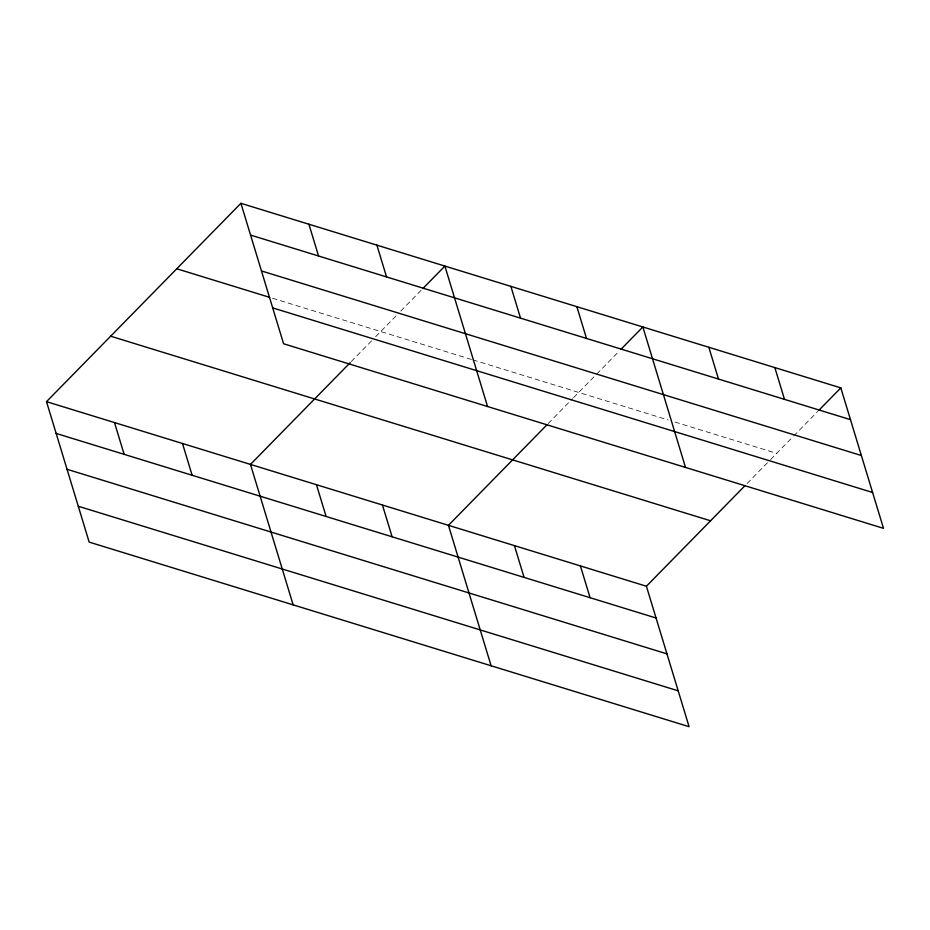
<?xml version="1.0" encoding="UTF-8"?>
<svg xmlns="http://www.w3.org/2000/svg" width="930" height="930" viewBox="0 0 930 930"><rect width="100%" height="100%" fill="white"/><g stroke="black" fill="none" stroke-linecap="round" stroke-linejoin="round"><path stroke-width="0.7" stroke-dasharray="4.65 3.49" d="M351.238 361.607L371.582 340.857M375.639 336.707L396.773 315.154M400.772 311.073L421.825 289.59M548.189 423.557L572.601 398.656M573.612 397.622L595.746 375.046M596.746 374.023L618.799 351.528M747.185 483.437L769.552 460.606M770.575 459.571L792.709 436.984M793.709 435.961L817.772 411.409M272.502 298.228L471.464 359.445M472.835 359.864L668.066 419.93M674.936 422.046L776.666 453.34"/><path stroke-width="1.4" d="M46.5 401.655L646.408 586.237L689.084 726.69L89.175 542.109L46.5 401.655L240.917 203.31L840.825 387.891L883.5 528.345L283.592 343.763L240.917 203.31M350.215 362.654L250.472 464.419L293.148 604.86M422.836 288.567L444.889 266.073L487.553 406.515M547.177 424.592L448.446 525.322L491.11 665.775M620.798 349.482L642.863 326.976L685.526 467.43M646.408 586.237L745.151 485.507M818.772 410.386L840.825 387.891M250.565 235.081L850.485 419.663M261.469 270.944L861.378 455.526M176.758 268.77L269.723 297.368M272.688 307.9L872.607 492.482M110.658 336.207L710.567 520.788M56.149 433.426L656.069 618.008M67.053 469.29L666.961 653.871M78.271 506.246L678.191 690.827M774.841 367.583L784.49 399.354M708.846 347.285L718.495 379.056M576.867 306.679L586.516 338.45M510.872 286.37L520.533 318.141M580.425 565.94L590.073 597.699M514.429 545.631L524.078 577.402M376.894 245.148L386.543 276.919M308.911 224.235L318.56 255.994M382.451 505.025L392.1 536.796M316.456 484.716L326.116 516.487M182.478 443.494L192.138 475.265M114.495 422.58L124.143 454.351"/></g></svg>
